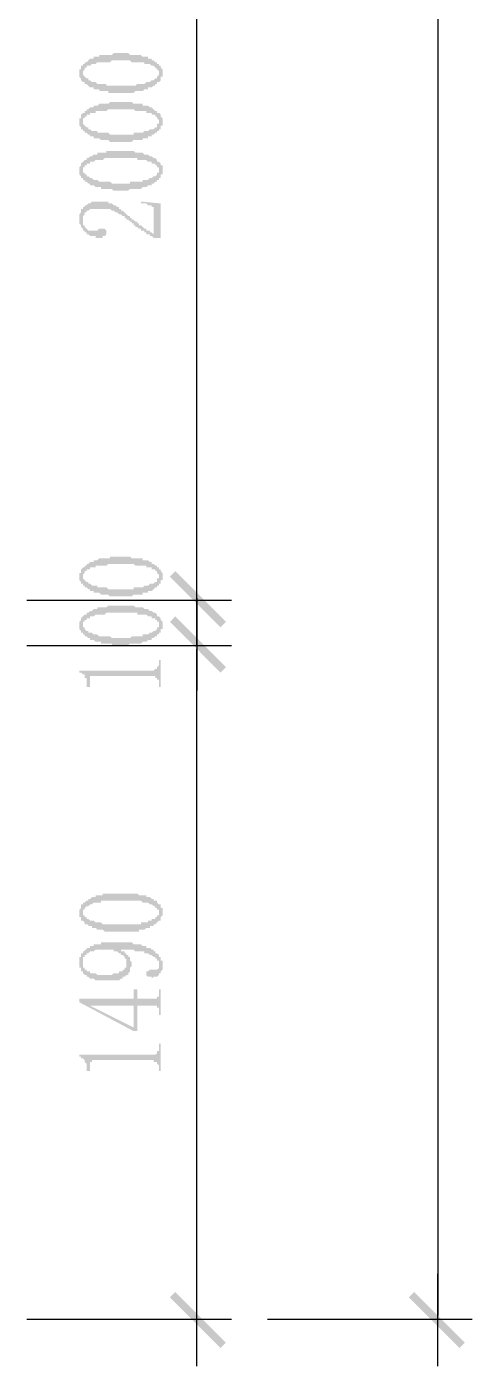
# Model space of a CAD drawing. Header units: inches. Extents: x 11 to 286, y 6 to 196.
# Drawn here: x 193.48 to 203.89, y 52.63 to 83.94 of the extents above; entities that cross this region are included whole.
import ezdxf

# ---------------------------------------------------------------- set-up
doc = ezdxf.new("R2010")
doc.units = ezdxf.units.IN
doc.header["$MEASUREMENT"] = 0
doc.layers.add('PDF_几何图形', color=7, linetype='Continuous')
doc.layers.add('PDF_实体填充', color=7, linetype='Continuous', true_color=0xffffff)

msp = doc.modelspace()

# ---------------------------------------------------------------- hatches: boundary and pattern name
at = {"layer": 'PDF_实体填充', "transparency": 33554559}
h = msp.add_hatch(color=7, dxfattribs=at)
h.paths.add_polyline_path([(194.79, 82.86), (194.79, 82.86), (194.79, 82.818), (194.79, 82.818), (194.832, 82.776), (194.832, 82.776), (194.832, 82.776), (194.874, 82.733), (194.874, 82.733), (194.917, 82.733), (194.917, 82.691), (194.959, 82.691), (194.959, 82.691), (195.001, 82.649), (195.044, 82.649), (195.044, 82.649), (195.086, 82.649), (195.086, 82.649), (195.128, 82.606), (195.128, 82.606), (195.171, 82.606), (195.171, 82.606), (195.213, 82.606), (195.255, 82.606), (195.255, 82.606), (195.298, 82.606), (195.34, 82.606), (195.34, 82.564), (195.382, 82.564), (195.425, 82.564), (195.425, 82.564), (195.467, 82.564), (195.509, 82.564), (195.552, 82.564), (195.552, 82.564), (195.594, 82.564), (195.636, 82.564), (195.679, 82.564), (195.679, 82.564), (195.721, 82.564), (195.763, 82.564), (195.763, 82.564), (195.806, 82.564), (195.848, 82.564), (195.89, 82.564), (195.89, 82.564), (195.933, 82.564), (195.975, 82.564), (195.975, 82.564), (196.017, 82.564), (196.06, 82.606), (196.06, 82.606), (196.102, 82.606), (196.144, 82.606), (196.144, 82.606), (196.187, 82.606), (196.187, 82.606), (196.229, 82.606), (196.271, 82.649), (196.271, 82.649), (196.314, 82.649), (196.314, 82.649), (196.314, 82.649), (196.356, 82.649), (196.398, 82.691), (196.398, 82.691), (196.441, 82.691), (196.483, 82.733), (196.483, 82.733), (196.525, 82.733), (196.525, 82.776), (196.525, 82.776), (196.525, 82.776), (196.568, 82.818), (196.568, 82.818), (196.568, 82.86), (196.568, 82.86), (196.568, 82.86), (196.568, 82.903), (196.568, 82.903), (196.525, 82.945), (196.525, 82.945), (196.525, 82.945), (196.483, 82.987), (196.483, 82.987), (196.483, 82.987), (196.441, 83.03), (196.398, 83.03), (196.398, 83.03), (196.356, 83.072), (196.314, 83.072), (196.314, 83.072), (196.271, 83.072), (196.271, 83.072), (196.229, 83.072), (196.229, 83.114), (196.187, 83.114), (196.187, 83.114), (196.144, 83.114), (196.102, 83.114), (196.102, 83.114), (196.06, 83.114), (196.06, 83.114), (196.017, 83.114), (195.975, 83.114), (195.933, 83.114), (195.933, 83.114), (195.89, 83.157), (195.848, 83.157), (195.806, 83.157), (195.806, 83.157), (195.763, 83.157), (195.721, 83.157), (195.679, 83.157), (195.679, 83.157), (195.636, 83.157), (195.594, 83.157), (195.552, 83.157), (195.552, 83.157), (195.509, 83.157), (195.467, 83.157), (195.425, 83.114), (195.425, 83.114), (195.382, 83.114), (195.34, 83.114), (195.34, 83.114), (195.298, 83.114), (195.255, 83.114), (195.255, 83.114), (195.213, 83.114), (195.213, 83.114), (195.171, 83.114), (195.128, 83.114), (195.128, 83.114), (195.086, 83.072), (195.086, 83.072), (195.044, 83.072), (195.044, 83.072), (195.044, 83.072), (195.001, 83.072), (194.959, 83.03), (194.959, 83.03), (194.917, 83.03), (194.874, 83.03), (194.874, 82.987), (194.874, 82.987), (194.832, 82.987), (194.832, 82.945), (194.832, 82.945), (194.79, 82.903), (194.79, 82.903), (194.79, 82.86), (194.79, 82.86), (194.79, 82.86), (194.79, 82.86)], flags=0)
h.paths.add_polyline_path([(196.652, 82.86), (196.652, 82.818), (196.652, 82.818), (196.652, 82.776), (196.652, 82.776), (196.61, 82.776), (196.61, 82.733), (196.61, 82.733), (196.61, 82.691), (196.61, 82.691), (196.568, 82.649), (196.568, 82.649), (196.525, 82.649), (196.525, 82.606), (196.483, 82.606), (196.483, 82.564), (196.441, 82.564), (196.441, 82.564), (196.398, 82.522), (196.398, 82.522), (196.356, 82.522), (196.356, 82.522), (196.314, 82.522), (196.314, 82.479), (196.271, 82.479), (196.271, 82.479), (196.229, 82.479), (196.229, 82.479), (196.187, 82.437), (196.187, 82.437), (196.144, 82.437), (196.102, 82.437), (196.102, 82.437), (196.06, 82.437), (196.06, 82.437), (196.017, 82.437), (195.975, 82.395), (195.975, 82.395), (195.933, 82.395), (195.89, 82.395), (195.848, 82.395), (195.848, 82.395), (195.806, 82.395), (195.763, 82.395), (195.721, 82.395), (195.679, 82.395), (195.679, 82.395), (195.636, 82.395), (195.594, 82.395), (195.594, 82.395), (195.552, 82.395), (195.509, 82.395), (195.467, 82.395), (195.467, 82.395), (195.425, 82.395), (195.382, 82.395), (195.382, 82.437), (195.34, 82.437), (195.298, 82.437), (195.298, 82.437), (195.255, 82.437), (195.213, 82.437), (195.213, 82.437), (195.171, 82.437), (195.171, 82.479), (195.128, 82.479), (195.086, 82.479), (195.086, 82.479), (195.044, 82.479), (195.044, 82.522), (195.001, 82.522), (195.001, 82.522), (194.959, 82.522), (194.959, 82.522), (194.917, 82.564), (194.917, 82.564), (194.874, 82.606), (194.832, 82.606), (194.832, 82.606), (194.832, 82.649), (194.79, 82.649), (194.79, 82.649), (194.747, 82.691), (194.747, 82.691), (194.747, 82.733), (194.747, 82.733), (194.705, 82.776), (194.705, 82.776), (194.705, 82.776), (194.705, 82.818), (194.705, 82.818), (194.705, 82.86), (194.705, 82.86), (194.705, 82.903), (194.705, 82.903), (194.705, 82.945), (194.747, 82.945), (194.747, 82.987), (194.747, 82.987), (194.747, 83.03), (194.747, 83.03), (194.79, 83.03), (194.79, 83.072), (194.832, 83.072), (194.832, 83.114), (194.874, 83.114), (194.874, 83.114), (194.917, 83.157), (194.917, 83.157), (194.959, 83.199), (194.959, 83.199), (195.001, 83.199), (195.001, 83.199), (195.044, 83.199), (195.044, 83.241), (195.086, 83.241), (195.086, 83.241), (195.128, 83.241), (195.128, 83.241), (195.171, 83.241), (195.171, 83.284), (195.213, 83.284), (195.255, 83.284), (195.255, 83.284), (195.298, 83.284), (195.34, 83.284), (195.34, 83.284), (195.382, 83.284), (195.425, 83.284), (195.425, 83.284), (195.467, 83.284), (195.509, 83.326), (195.552, 83.326), (195.552, 83.326), (195.594, 83.326), (195.636, 83.326), (195.679, 83.326), (195.679, 83.326), (195.721, 83.326), (195.721, 83.326), (195.763, 83.326), (195.806, 83.326), (195.848, 83.326), (195.89, 83.284), (195.89, 83.284), (195.933, 83.284), (195.975, 83.284), (195.975, 83.284), (196.017, 83.284), (196.06, 83.284), (196.06, 83.284), (196.102, 83.284), (196.144, 83.284), (196.144, 83.284), (196.187, 83.241), (196.187, 83.241), (196.229, 83.241), (196.271, 83.241), (196.271, 83.241), (196.314, 83.241), (196.314, 83.199), (196.356, 83.199), (196.356, 83.199), (196.398, 83.199), (196.398, 83.199), (196.398, 83.157), (196.441, 83.157), (196.441, 83.157), (196.483, 83.114), (196.525, 83.114), (196.525, 83.114), (196.525, 83.072), (196.568, 83.072), (196.568, 83.03), (196.61, 83.03), (196.61, 83.03), (196.61, 82.987), (196.61, 82.987), (196.652, 82.945), (196.652, 82.945), (196.652, 82.903), (196.652, 82.903), (196.652, 82.86), (196.652, 82.86), (196.652, 82.86), (196.652, 82.86)], flags=0)
h = msp.add_hatch(color=7, dxfattribs=at)
h.paths.add_polyline_path([(194.79, 81.717), (194.79, 81.717), (194.79, 81.675), (194.79, 81.675), (194.832, 81.633), (194.832, 81.633), (194.832, 81.633), (194.874, 81.59), (194.874, 81.59), (194.917, 81.59), (194.917, 81.548), (194.959, 81.548), (194.959, 81.548), (195.001, 81.506), (195.044, 81.506), (195.044, 81.506), (195.086, 81.506), (195.086, 81.506), (195.128, 81.506), (195.128, 81.463), (195.171, 81.463), (195.171, 81.463), (195.213, 81.463), (195.255, 81.463), (195.255, 81.463), (195.298, 81.463), (195.34, 81.463), (195.34, 81.463), (195.382, 81.463), (195.425, 81.421), (195.425, 81.421), (195.467, 81.421), (195.509, 81.421), (195.552, 81.421), (195.552, 81.421), (195.594, 81.421), (195.636, 81.421), (195.679, 81.421), (195.679, 81.421), (195.721, 81.421), (195.763, 81.421), (195.763, 81.421), (195.806, 81.421), (195.848, 81.421), (195.89, 81.421), (195.89, 81.421), (195.933, 81.421), (195.975, 81.421), (195.975, 81.463), (196.017, 81.463), (196.06, 81.463), (196.06, 81.463), (196.102, 81.463), (196.144, 81.463), (196.144, 81.463), (196.187, 81.463), (196.187, 81.463), (196.229, 81.506), (196.271, 81.506), (196.271, 81.506), (196.314, 81.506), (196.314, 81.506), (196.314, 81.506), (196.356, 81.548), (196.398, 81.548), (196.398, 81.548), (196.441, 81.548), (196.483, 81.59), (196.483, 81.59), (196.525, 81.59), (196.525, 81.633), (196.525, 81.633), (196.525, 81.675), (196.568, 81.675), (196.568, 81.675), (196.568, 81.717), (196.568, 81.717), (196.568, 81.76), (196.568, 81.76), (196.568, 81.76), (196.525, 81.802), (196.525, 81.802), (196.525, 81.844), (196.483, 81.844), (196.483, 81.844), (196.483, 81.887), (196.441, 81.887), (196.398, 81.887), (196.398, 81.929), (196.356, 81.929), (196.314, 81.929), (196.314, 81.929), (196.271, 81.929), (196.271, 81.971), (196.229, 81.971), (196.229, 81.971), (196.187, 81.971), (196.187, 81.971), (196.144, 81.971), (196.102, 81.971), (196.102, 81.971), (196.06, 81.971), (196.06, 81.971), (196.017, 81.971), (195.975, 82.014), (195.933, 82.014), (195.933, 82.014), (195.89, 82.014), (195.848, 82.014), (195.806, 82.014), (195.806, 82.014), (195.763, 82.014), (195.721, 82.014), (195.679, 82.014), (195.679, 82.014), (195.636, 82.014), (195.594, 82.014), (195.552, 82.014), (195.552, 82.014), (195.509, 82.014), (195.467, 82.014), (195.425, 82.014), (195.425, 82.014), (195.382, 82.014), (195.34, 81.971), (195.34, 81.971), (195.298, 81.971), (195.255, 81.971), (195.255, 81.971), (195.213, 81.971), (195.213, 81.971), (195.171, 81.971), (195.128, 81.971), (195.128, 81.971), (195.086, 81.971), (195.086, 81.929), (195.044, 81.929), (195.044, 81.929), (195.044, 81.929), (195.001, 81.929), (194.959, 81.929), (194.959, 81.887), (194.917, 81.887), (194.874, 81.887), (194.874, 81.844), (194.874, 81.844), (194.832, 81.844), (194.832, 81.802), (194.832, 81.802), (194.79, 81.802), (194.79, 81.76), (194.79, 81.76), (194.79, 81.717), (194.79, 81.717), (194.79, 81.717)], flags=0)
h.paths.add_polyline_path([(196.652, 81.717), (196.652, 81.717), (196.652, 81.675), (196.652, 81.675), (196.652, 81.633), (196.61, 81.633), (196.61, 81.59), (196.61, 81.59), (196.61, 81.548), (196.61, 81.548), (196.568, 81.548), (196.568, 81.506), (196.525, 81.506), (196.525, 81.463), (196.483, 81.463), (196.483, 81.463), (196.441, 81.421), (196.441, 81.421), (196.398, 81.421), (196.398, 81.379), (196.356, 81.379), (196.356, 81.379), (196.314, 81.379), (196.314, 81.336), (196.271, 81.336), (196.271, 81.336), (196.229, 81.336), (196.229, 81.336), (196.187, 81.336), (196.187, 81.294), (196.144, 81.294), (196.102, 81.294), (196.102, 81.294), (196.06, 81.294), (196.06, 81.294), (196.017, 81.294), (195.975, 81.294), (195.975, 81.294), (195.933, 81.252), (195.89, 81.252), (195.848, 81.252), (195.848, 81.252), (195.806, 81.252), (195.763, 81.252), (195.721, 81.252), (195.679, 81.252), (195.679, 81.252), (195.636, 81.252), (195.594, 81.252), (195.594, 81.252), (195.552, 81.252), (195.509, 81.252), (195.467, 81.252), (195.467, 81.252), (195.425, 81.252), (195.382, 81.294), (195.382, 81.294), (195.34, 81.294), (195.298, 81.294), (195.298, 81.294), (195.255, 81.294), (195.213, 81.294), (195.213, 81.294), (195.171, 81.336), (195.171, 81.336), (195.128, 81.336), (195.086, 81.336), (195.086, 81.336), (195.044, 81.336), (195.044, 81.379), (195.001, 81.379), (195.001, 81.379), (194.959, 81.379), (194.959, 81.421), (194.917, 81.421), (194.917, 81.421), (194.874, 81.463), (194.832, 81.463), (194.832, 81.463), (194.832, 81.506), (194.79, 81.506), (194.79, 81.548), (194.747, 81.548), (194.747, 81.548), (194.747, 81.59), (194.747, 81.59), (194.705, 81.633), (194.705, 81.633), (194.705, 81.675), (194.705, 81.675), (194.705, 81.717), (194.705, 81.717), (194.705, 81.76), (194.705, 81.76), (194.705, 81.802), (194.705, 81.802), (194.747, 81.802), (194.747, 81.844), (194.747, 81.844), (194.747, 81.887), (194.747, 81.887), (194.79, 81.929), (194.79, 81.929), (194.832, 81.929), (194.832, 81.971), (194.874, 81.971), (194.874, 82.014), (194.917, 82.014), (194.917, 82.014), (194.959, 82.056), (194.959, 82.056), (195.001, 82.056), (195.001, 82.056), (195.044, 82.056), (195.044, 82.098), (195.086, 82.098), (195.086, 82.098), (195.128, 82.098), (195.128, 82.098), (195.171, 82.141), (195.171, 82.141), (195.213, 82.141), (195.255, 82.141), (195.255, 82.141), (195.298, 82.141), (195.34, 82.141), (195.34, 82.141), (195.382, 82.141), (195.425, 82.183), (195.425, 82.183), (195.467, 82.183), (195.509, 82.183), (195.552, 82.183), (195.552, 82.183), (195.594, 82.183), (195.636, 82.183), (195.679, 82.183), (195.679, 82.183), (195.721, 82.183), (195.721, 82.183), (195.763, 82.183), (195.806, 82.183), (195.848, 82.183), (195.89, 82.183), (195.89, 82.183), (195.933, 82.183), (195.975, 82.141), (195.975, 82.141), (196.017, 82.141), (196.06, 82.141), (196.06, 82.141), (196.102, 82.141), (196.144, 82.141), (196.144, 82.141), (196.187, 82.141), (196.187, 82.098), (196.229, 82.098), (196.271, 82.098), (196.271, 82.098), (196.314, 82.098), (196.314, 82.098), (196.356, 82.056), (196.356, 82.056), (196.398, 82.056), (196.398, 82.056), (196.398, 82.056), (196.441, 82.014), (196.441, 82.014), (196.483, 81.971), (196.525, 81.971), (196.525, 81.971), (196.525, 81.929), (196.568, 81.929), (196.568, 81.929), (196.61, 81.887), (196.61, 81.887), (196.61, 81.844), (196.61, 81.844), (196.652, 81.802), (196.652, 81.802), (196.652, 81.76), (196.652, 81.76), (196.652, 81.717), (196.652, 81.717), (196.652, 81.717), (196.652, 81.717)], flags=0)
h = msp.add_hatch(color=7, dxfattribs=at)
h.paths.add_polyline_path([(194.79, 80.574), (194.79, 80.574), (194.79, 80.532), (194.79, 80.532), (194.832, 80.532), (194.832, 80.49), (194.832, 80.49), (194.874, 80.49), (194.874, 80.447), (194.917, 80.447), (194.917, 80.447), (194.959, 80.405), (194.959, 80.405), (195.001, 80.405), (195.044, 80.363), (195.044, 80.363), (195.086, 80.363), (195.086, 80.363), (195.128, 80.363), (195.128, 80.363), (195.171, 80.32), (195.171, 80.32), (195.213, 80.32), (195.255, 80.32), (195.255, 80.32), (195.298, 80.32), (195.34, 80.32), (195.34, 80.32), (195.382, 80.32), (195.425, 80.32), (195.425, 80.32), (195.467, 80.278), (195.509, 80.278), (195.552, 80.278), (195.552, 80.278), (195.594, 80.278), (195.636, 80.278), (195.679, 80.278), (195.679, 80.278), (195.721, 80.278), (195.763, 80.278), (195.763, 80.278), (195.806, 80.278), (195.848, 80.278), (195.89, 80.278), (195.89, 80.32), (195.933, 80.32), (195.975, 80.32), (195.975, 80.32), (196.017, 80.32), (196.06, 80.32), (196.06, 80.32), (196.102, 80.32), (196.144, 80.32), (196.144, 80.32), (196.187, 80.32), (196.187, 80.363), (196.229, 80.363), (196.271, 80.363), (196.271, 80.363), (196.314, 80.363), (196.314, 80.363), (196.314, 80.363), (196.356, 80.405), (196.398, 80.405), (196.398, 80.405), (196.441, 80.447), (196.483, 80.447), (196.483, 80.447), (196.525, 80.49), (196.525, 80.49), (196.525, 80.49), (196.525, 80.532), (196.568, 80.532), (196.568, 80.574), (196.568, 80.574), (196.568, 80.574), (196.568, 80.617), (196.568, 80.617), (196.568, 80.659), (196.525, 80.659), (196.525, 80.659), (196.525, 80.701), (196.483, 80.701), (196.483, 80.701), (196.483, 80.744), (196.441, 80.744), (196.398, 80.744), (196.398, 80.786), (196.356, 80.786), (196.314, 80.786), (196.314, 80.786), (196.271, 80.828), (196.271, 80.828), (196.229, 80.828), (196.229, 80.828), (196.187, 80.828), (196.187, 80.828), (196.144, 80.828), (196.102, 80.828), (196.102, 80.828), (196.06, 80.828), (196.06, 80.871), (196.017, 80.871), (195.975, 80.871), (195.933, 80.871), (195.933, 80.871), (195.89, 80.871), (195.848, 80.871), (195.806, 80.871), (195.806, 80.871), (195.763, 80.871), (195.721, 80.871), (195.679, 80.871), (195.679, 80.871), (195.636, 80.871), (195.594, 80.871), (195.552, 80.871), (195.552, 80.871), (195.509, 80.871), (195.467, 80.871), (195.425, 80.871), (195.425, 80.871), (195.382, 80.871), (195.34, 80.871), (195.34, 80.871), (195.298, 80.871), (195.255, 80.828), (195.255, 80.828), (195.213, 80.828), (195.213, 80.828), (195.171, 80.828), (195.128, 80.828), (195.128, 80.828), (195.086, 80.828), (195.086, 80.828), (195.044, 80.786), (195.044, 80.786), (195.044, 80.786), (195.001, 80.786), (194.959, 80.786), (194.959, 80.744), (194.917, 80.744), (194.874, 80.744), (194.874, 80.744), (194.874, 80.701), (194.832, 80.701), (194.832, 80.659), (194.832, 80.659), (194.79, 80.659), (194.79, 80.617), (194.79, 80.617), (194.79, 80.574), (194.79, 80.574), (194.79, 80.574)], flags=0)
h.paths.add_polyline_path([(196.652, 80.574), (196.652, 80.574), (196.652, 80.532), (196.652, 80.532), (196.652, 80.49), (196.61, 80.49), (196.61, 80.447), (196.61, 80.447), (196.61, 80.447), (196.61, 80.405), (196.568, 80.405), (196.568, 80.363), (196.525, 80.363), (196.525, 80.32), (196.483, 80.32), (196.483, 80.32), (196.441, 80.278), (196.441, 80.278), (196.398, 80.278), (196.398, 80.236), (196.356, 80.236), (196.356, 80.236), (196.314, 80.236), (196.314, 80.236), (196.271, 80.193), (196.271, 80.193), (196.229, 80.193), (196.229, 80.193), (196.187, 80.193), (196.187, 80.193), (196.144, 80.151), (196.102, 80.151), (196.102, 80.151), (196.06, 80.151), (196.06, 80.151), (196.017, 80.151), (195.975, 80.151), (195.975, 80.151), (195.933, 80.151), (195.89, 80.151), (195.848, 80.109), (195.848, 80.109), (195.806, 80.109), (195.763, 80.109), (195.721, 80.109), (195.679, 80.109), (195.679, 80.109), (195.636, 80.109), (195.594, 80.109), (195.594, 80.109), (195.552, 80.109), (195.509, 80.109), (195.467, 80.151), (195.467, 80.151), (195.425, 80.151), (195.382, 80.151), (195.382, 80.151), (195.34, 80.151), (195.298, 80.151), (195.298, 80.151), (195.255, 80.151), (195.213, 80.151), (195.213, 80.193), (195.171, 80.193), (195.171, 80.193), (195.128, 80.193), (195.086, 80.193), (195.086, 80.193), (195.044, 80.236), (195.044, 80.236), (195.001, 80.236), (195.001, 80.236), (194.959, 80.236), (194.959, 80.278), (194.917, 80.278), (194.917, 80.278), (194.874, 80.32), (194.832, 80.32), (194.832, 80.363), (194.832, 80.363), (194.79, 80.363), (194.79, 80.405), (194.747, 80.405), (194.747, 80.447), (194.747, 80.447), (194.747, 80.447), (194.705, 80.49), (194.705, 80.49), (194.705, 80.532), (194.705, 80.532), (194.705, 80.574), (194.705, 80.574), (194.705, 80.617), (194.705, 80.617), (194.705, 80.659), (194.705, 80.659), (194.747, 80.701), (194.747, 80.701), (194.747, 80.744), (194.747, 80.744), (194.747, 80.744), (194.79, 80.786), (194.79, 80.786), (194.832, 80.828), (194.832, 80.828), (194.874, 80.828), (194.874, 80.871), (194.917, 80.871), (194.917, 80.871), (194.959, 80.913), (194.959, 80.913), (195.001, 80.913), (195.001, 80.913), (195.044, 80.955), (195.044, 80.955), (195.086, 80.955), (195.086, 80.955), (195.128, 80.955), (195.128, 80.998), (195.171, 80.998), (195.171, 80.998), (195.213, 80.998), (195.255, 80.998), (195.255, 80.998), (195.298, 80.998), (195.34, 80.998), (195.34, 81.04), (195.382, 81.04), (195.425, 81.04), (195.425, 81.04), (195.467, 81.04), (195.509, 81.04), (195.552, 81.04), (195.552, 81.04), (195.594, 81.04), (195.636, 81.04), (195.679, 81.04), (195.679, 81.04), (195.721, 81.04), (195.721, 81.04), (195.763, 81.04), (195.806, 81.04), (195.848, 81.04), (195.89, 81.04), (195.89, 81.04), (195.933, 81.04), (195.975, 81.04), (195.975, 81.04), (196.017, 80.998), (196.06, 80.998), (196.06, 80.998), (196.102, 80.998), (196.144, 80.998), (196.144, 80.998), (196.187, 80.998), (196.187, 80.998), (196.229, 80.955), (196.271, 80.955), (196.271, 80.955), (196.314, 80.955), (196.314, 80.955), (196.356, 80.913), (196.356, 80.913), (196.398, 80.913), (196.398, 80.913), (196.398, 80.913), (196.441, 80.871), (196.441, 80.871), (196.483, 80.871), (196.525, 80.828), (196.525, 80.828), (196.525, 80.786), (196.568, 80.786), (196.568, 80.786), (196.61, 80.744), (196.61, 80.744), (196.61, 80.701), (196.61, 80.701), (196.652, 80.701), (196.652, 80.659), (196.652, 80.659), (196.652, 80.617), (196.652, 80.617), (196.652, 80.574), (196.652, 80.574), (196.652, 80.574)], flags=0)
for points in [[(195.213, 79.685), (195.171, 79.685), (195.128, 79.685), (195.086, 79.685), (195.044, 79.685), (195.001, 79.685), (194.959, 79.685), (194.917, 79.643), (194.874, 79.643), (194.874, 79.601), (194.832, 79.601), (194.832, 79.558), (194.79, 79.516), (194.79, 79.474), (194.79, 79.431), (194.79, 79.389), (194.79, 79.347), (194.79, 79.304), (194.832, 79.304), (194.832, 79.262), (194.874, 79.22), (194.917, 79.177), (194.959, 79.177), (195.001, 79.177), (195.044, 79.177), (195.086, 79.177), (195.128, 79.177), (195.171, 79.22), (195.213, 79.22), (195.255, 79.22), (195.298, 79.22), (195.34, 79.177), (195.34, 79.135), (195.34, 79.093), (195.298, 79.05), (195.255, 79.05), (195.255, 79.008), (195.213, 79.008), (195.171, 79.008), (195.128, 79.008), (195.086, 79.008), (195.086, 79.05), (195.044, 79.05), (195.001, 79.05), (194.959, 79.05), (194.917, 79.093), (194.874, 79.093), (194.874, 79.135), (194.832, 79.135), (194.832, 79.177), (194.79, 79.177), (194.79, 79.22), (194.747, 79.262), (194.747, 79.304), (194.705, 79.347), (194.705, 79.389), (194.705, 79.431), (194.705, 79.474), (194.705, 79.516), (194.705, 79.558), (194.747, 79.601), (194.747, 79.643), (194.747, 79.685), (194.79, 79.685), (194.79, 79.728), (194.832, 79.728), (194.832, 79.77), (194.874, 79.77), (194.917, 79.812), (194.959, 79.812), (195.001, 79.855), (195.044, 79.855), (195.086, 79.855), (195.128, 79.855), (195.171, 79.855), (195.213, 79.855), (195.255, 79.855), (195.298, 79.855), (195.34, 79.855), (195.382, 79.855), (195.382, 79.812), (195.425, 79.812), (195.467, 79.812), (195.509, 79.77), (195.552, 79.77), (195.594, 79.728), (195.636, 79.728), (195.636, 79.685), (195.679, 79.685), (195.679, 79.643), (195.721, 79.643), (195.763, 79.601), (195.806, 79.558), (195.848, 79.516), (195.89, 79.516), (195.89, 79.474), (195.933, 79.474), (195.933, 79.431), (195.975, 79.431), (196.017, 79.389), (196.06, 79.389), (196.06, 79.347), (196.102, 79.347), (196.102, 79.304), (196.144, 79.304), (196.187, 79.262), (196.229, 79.22), (196.271, 79.22), (196.271, 79.177), (196.314, 79.177), (196.356, 79.177), (196.356, 79.135), (196.398, 79.135), (196.441, 79.093), (196.441, 79.601), (196.441, 79.643), (196.441, 79.685), (196.441, 79.728), (196.398, 79.728), (196.398, 79.77), (196.356, 79.77), (196.314, 79.77), (196.271, 79.812), (196.229, 79.812), (196.187, 79.812), (196.144, 79.812), (196.144, 79.855), (196.61, 79.812), (196.61, 79.008), (196.483, 79.008), (196.441, 79.008), (196.398, 79.05), (196.356, 79.05), (196.356, 79.093), (196.314, 79.093), (196.271, 79.093), (196.271, 79.135), (196.229, 79.135), (196.229, 79.177), (196.187, 79.177), (196.144, 79.177), (196.144, 79.22), (196.102, 79.22), (196.06, 79.262), (196.017, 79.262), (196.017, 79.304), (195.975, 79.304), (195.975, 79.347), (195.933, 79.347), (195.933, 79.389), (195.89, 79.389), (195.848, 79.431), (195.806, 79.431), (195.806, 79.474), (195.763, 79.474), (195.763, 79.516), (195.721, 79.516), (195.679, 79.558), (195.636, 79.558), (195.594, 79.601), (195.552, 79.601), (195.509, 79.643), (195.467, 79.643), (195.425, 79.685), (195.382, 79.685), (195.34, 79.685), (195.298, 79.685), (195.255, 79.685)], [(194.705, 68.89), (196.398, 68.89), (196.441, 68.89), (196.483, 68.933), (196.525, 68.933), (196.525, 68.975), (196.568, 69.017), (196.568, 69.06), (196.568, 69.144), (196.61, 69.144), (196.61, 68.509), (196.568, 68.509), (196.568, 68.594), (196.568, 68.636), (196.568, 68.679), (196.525, 68.679), (196.525, 68.721), (196.483, 68.721), (196.483, 68.763), (196.441, 68.763), (196.398, 68.763), (195.044, 68.763), (195.001, 68.763), (194.959, 68.763), (194.959, 68.721), (194.959, 68.679), (194.959, 68.509), (194.874, 68.509), (194.874, 68.594), (194.874, 68.636), (194.874, 68.679), (194.874, 68.721), (194.832, 68.721), (194.832, 68.763), (194.832, 68.806), (194.79, 68.806), (194.747, 68.848), (194.705, 68.848)], [(194.705, 59.916), (196.398, 59.916), (196.441, 59.916), (196.483, 59.916), (196.525, 59.958), (196.525, 60), (196.568, 60), (196.568, 60.043), (196.568, 60.085), (196.568, 60.17), (196.61, 60.17), (196.61, 59.535), (196.568, 59.535), (196.568, 59.619), (196.568, 59.662), (196.525, 59.704), (196.525, 59.746), (196.483, 59.746), (196.441, 59.746), (196.441, 59.789), (196.398, 59.789), (195.044, 59.789), (195.001, 59.789), (195.001, 59.746), (194.959, 59.746), (194.959, 59.704), (194.959, 59.662), (194.959, 59.535), (194.874, 59.535), (194.874, 59.619), (194.874, 59.662), (194.874, 59.704), (194.832, 59.746), (194.832, 59.789), (194.79, 59.831), (194.747, 59.831), (194.747, 59.873), (194.705, 59.873)]]:
    msp.add_hatch(color=7, dxfattribs=at).paths.add_polyline_path(points, flags=0)
h = msp.add_hatch(color=7, dxfattribs=at)
h.paths.add_polyline_path([(194.79, 71.092), (194.79, 71.092), (194.79, 71.049), (194.79, 71.049), (194.832, 71.007), (194.832, 71.007), (194.832, 71.007), (194.874, 70.965), (194.874, 70.965), (194.917, 70.965), (194.917, 70.922), (194.959, 70.922), (194.959, 70.922), (195.001, 70.88), (195.044, 70.88), (195.044, 70.88), (195.086, 70.88), (195.086, 70.88), (195.128, 70.88), (195.128, 70.838), (195.171, 70.838), (195.171, 70.838), (195.213, 70.838), (195.255, 70.838), (195.255, 70.838), (195.298, 70.838), (195.34, 70.838), (195.34, 70.838), (195.382, 70.795), (195.425, 70.795), (195.425, 70.795), (195.467, 70.795), (195.509, 70.795), (195.552, 70.795), (195.552, 70.795), (195.594, 70.795), (195.636, 70.795), (195.679, 70.795), (195.679, 70.795), (195.721, 70.795), (195.763, 70.795), (195.763, 70.795), (195.806, 70.795), (195.848, 70.795), (195.89, 70.795), (195.89, 70.795), (195.933, 70.795), (195.975, 70.795), (195.975, 70.838), (196.017, 70.838), (196.06, 70.838), (196.06, 70.838), (196.102, 70.838), (196.144, 70.838), (196.144, 70.838), (196.187, 70.838), (196.187, 70.838), (196.229, 70.88), (196.271, 70.88), (196.271, 70.88), (196.314, 70.88), (196.314, 70.88), (196.314, 70.88), (196.356, 70.922), (196.398, 70.922), (196.398, 70.922), (196.441, 70.922), (196.483, 70.965), (196.483, 70.965), (196.525, 70.965), (196.525, 71.007), (196.525, 71.007), (196.525, 71.049), (196.568, 71.049), (196.568, 71.049), (196.568, 71.092), (196.568, 71.092), (196.568, 71.134), (196.568, 71.134), (196.568, 71.134), (196.525, 71.176), (196.525, 71.176), (196.525, 71.219), (196.483, 71.219), (196.483, 71.219), (196.483, 71.261), (196.441, 71.261), (196.398, 71.261), (196.398, 71.303), (196.356, 71.303), (196.314, 71.303), (196.314, 71.303), (196.271, 71.303), (196.271, 71.346), (196.229, 71.346), (196.229, 71.346), (196.187, 71.346), (196.187, 71.346), (196.144, 71.346), (196.102, 71.346), (196.102, 71.346), (196.06, 71.346), (196.06, 71.346), (196.017, 71.346), (195.975, 71.388), (195.933, 71.388), (195.933, 71.388), (195.89, 71.388), (195.848, 71.388), (195.806, 71.388), (195.806, 71.388), (195.763, 71.388), (195.721, 71.388), (195.679, 71.388), (195.679, 71.388), (195.636, 71.388), (195.594, 71.388), (195.552, 71.388), (195.552, 71.388), (195.509, 71.388), (195.467, 71.388), (195.425, 71.388), (195.425, 71.388), (195.382, 71.388), (195.34, 71.346), (195.34, 71.346), (195.298, 71.346), (195.255, 71.346), (195.255, 71.346), (195.213, 71.346), (195.213, 71.346), (195.171, 71.346), (195.128, 71.346), (195.128, 71.346), (195.086, 71.346), (195.086, 71.303), (195.044, 71.303), (195.044, 71.303), (195.044, 71.303), (195.001, 71.303), (194.959, 71.303), (194.959, 71.261), (194.917, 71.261), (194.874, 71.261), (194.874, 71.219), (194.874, 71.219), (194.832, 71.219), (194.832, 71.176), (194.832, 71.176), (194.79, 71.134), (194.79, 71.134), (194.79, 71.134), (194.79, 71.092), (194.79, 71.092), (194.79, 71.092)], flags=0)
h.paths.add_polyline_path([(196.652, 71.092), (196.652, 71.092), (196.652, 71.049), (196.652, 71.049), (196.652, 71.007), (196.61, 71.007), (196.61, 70.965), (196.61, 70.965), (196.61, 70.922), (196.61, 70.922), (196.568, 70.922), (196.568, 70.88), (196.525, 70.88), (196.525, 70.838), (196.483, 70.838), (196.483, 70.838), (196.441, 70.795), (196.441, 70.795), (196.398, 70.753), (196.398, 70.753), (196.356, 70.753), (196.356, 70.753), (196.314, 70.753), (196.314, 70.711), (196.271, 70.711), (196.271, 70.711), (196.229, 70.711), (196.229, 70.711), (196.187, 70.711), (196.187, 70.668), (196.144, 70.668), (196.102, 70.668), (196.102, 70.668), (196.06, 70.668), (196.06, 70.668), (196.017, 70.668), (195.975, 70.668), (195.975, 70.668), (195.933, 70.626), (195.89, 70.626), (195.848, 70.626), (195.848, 70.626), (195.806, 70.626), (195.763, 70.626), (195.721, 70.626), (195.679, 70.626), (195.679, 70.626), (195.636, 70.626), (195.594, 70.626), (195.594, 70.626), (195.552, 70.626), (195.509, 70.626), (195.467, 70.626), (195.467, 70.626), (195.425, 70.626), (195.382, 70.668), (195.382, 70.668), (195.34, 70.668), (195.298, 70.668), (195.298, 70.668), (195.255, 70.668), (195.213, 70.668), (195.213, 70.668), (195.171, 70.711), (195.171, 70.711), (195.128, 70.711), (195.086, 70.711), (195.086, 70.711), (195.044, 70.711), (195.044, 70.753), (195.001, 70.753), (195.001, 70.753), (194.959, 70.753), (194.959, 70.795), (194.917, 70.795), (194.917, 70.795), (194.874, 70.838), (194.832, 70.838), (194.832, 70.838), (194.832, 70.88), (194.79, 70.88), (194.79, 70.922), (194.747, 70.922), (194.747, 70.922), (194.747, 70.965), (194.747, 70.965), (194.705, 71.007), (194.705, 71.007), (194.705, 71.049), (194.705, 71.049), (194.705, 71.092), (194.705, 71.092), (194.705, 71.134), (194.705, 71.134), (194.705, 71.176), (194.705, 71.176), (194.747, 71.176), (194.747, 71.219), (194.747, 71.219), (194.747, 71.261), (194.747, 71.261), (194.79, 71.303), (194.79, 71.303), (194.832, 71.303), (194.832, 71.346), (194.874, 71.346), (194.874, 71.388), (194.917, 71.388), (194.917, 71.388), (194.959, 71.43), (194.959, 71.43), (195.001, 71.43), (195.001, 71.43), (195.044, 71.43), (195.044, 71.473), (195.086, 71.473), (195.086, 71.473), (195.128, 71.473), (195.128, 71.473), (195.171, 71.515), (195.171, 71.515), (195.213, 71.515), (195.255, 71.515), (195.255, 71.515), (195.298, 71.515), (195.34, 71.515), (195.34, 71.515), (195.382, 71.515), (195.425, 71.515), (195.425, 71.557), (195.467, 71.557), (195.509, 71.557), (195.552, 71.557), (195.552, 71.557), (195.594, 71.557), (195.636, 71.557), (195.679, 71.557), (195.679, 71.557), (195.721, 71.557), (195.721, 71.557), (195.763, 71.557), (195.806, 71.557), (195.848, 71.557), (195.89, 71.557), (195.89, 71.557), (195.933, 71.515), (195.975, 71.515), (195.975, 71.515), (196.017, 71.515), (196.06, 71.515), (196.06, 71.515), (196.102, 71.515), (196.144, 71.515), (196.144, 71.515), (196.187, 71.515), (196.187, 71.473), (196.229, 71.473), (196.271, 71.473), (196.271, 71.473), (196.314, 71.473), (196.314, 71.473), (196.356, 71.43), (196.356, 71.43), (196.398, 71.43), (196.398, 71.43), (196.398, 71.388), (196.441, 71.388), (196.441, 71.388), (196.483, 71.346), (196.525, 71.346), (196.525, 71.346), (196.525, 71.303), (196.568, 71.303), (196.568, 71.261), (196.61, 71.261), (196.61, 71.261), (196.61, 71.219), (196.61, 71.219), (196.652, 71.176), (196.652, 71.176), (196.652, 71.134), (196.652, 71.134), (196.652, 71.092), (196.652, 71.092), (196.652, 71.092), (196.652, 71.092)], flags=0)
h = msp.add_hatch(color=7, dxfattribs=at)
h.paths.add_polyline_path([(198.007, 69.906), (198.134, 70.033), (196.822, 71.092)], flags=0)
h.paths.add_polyline_path([(198.134, 70.033), (196.822, 71.092), (196.949, 71.219), (198.134, 70.033)], flags=0)
h = msp.add_hatch(color=7, dxfattribs=at)
h.paths.add_polyline_path([(198.007, 69.906), (198.134, 70.033), (196.822, 71.092)], flags=0)
h.paths.add_polyline_path([(198.134, 70.033), (196.822, 71.092), (196.949, 71.219), (198.134, 70.033)], flags=0)
h = msp.add_hatch(color=7, dxfattribs=at)
h.paths.add_polyline_path([(194.79, 69.949), (194.79, 69.949), (194.79, 69.906), (194.79, 69.906), (194.832, 69.906), (194.832, 69.864), (194.832, 69.864), (194.874, 69.822), (194.874, 69.822), (194.917, 69.822), (194.917, 69.779), (194.959, 69.779), (194.959, 69.779), (195.001, 69.779), (195.044, 69.737), (195.044, 69.737), (195.086, 69.737), (195.086, 69.737), (195.128, 69.737), (195.128, 69.737), (195.171, 69.695), (195.171, 69.695), (195.213, 69.695), (195.255, 69.695), (195.255, 69.695), (195.298, 69.695), (195.34, 69.695), (195.34, 69.695), (195.382, 69.695), (195.425, 69.695), (195.425, 69.695), (195.467, 69.652), (195.509, 69.652), (195.552, 69.652), (195.552, 69.652), (195.594, 69.652), (195.636, 69.652), (195.679, 69.652), (195.679, 69.652), (195.721, 69.652), (195.763, 69.652), (195.763, 69.652), (195.806, 69.652), (195.848, 69.652), (195.89, 69.652), (195.89, 69.652), (195.933, 69.695), (195.975, 69.695), (195.975, 69.695), (196.017, 69.695), (196.06, 69.695), (196.06, 69.695), (196.102, 69.695), (196.144, 69.695), (196.144, 69.695), (196.187, 69.695), (196.187, 69.737), (196.229, 69.737), (196.271, 69.737), (196.271, 69.737), (196.314, 69.737), (196.314, 69.737), (196.314, 69.737), (196.356, 69.779), (196.398, 69.779), (196.398, 69.779), (196.441, 69.822), (196.483, 69.822), (196.483, 69.822), (196.525, 69.864), (196.525, 69.864), (196.525, 69.864), (196.525, 69.906), (196.568, 69.906), (196.568, 69.949), (196.568, 69.949), (196.568, 69.949), (196.568, 69.991), (196.568, 69.991), (196.568, 70.033), (196.525, 70.033), (196.525, 70.033), (196.525, 70.076), (196.483, 70.076), (196.483, 70.076), (196.483, 70.118), (196.441, 70.118), (196.398, 70.118), (196.398, 70.16), (196.356, 70.16), (196.314, 70.16), (196.314, 70.16), (196.271, 70.203), (196.271, 70.203), (196.229, 70.203), (196.229, 70.203), (196.187, 70.203), (196.187, 70.203), (196.144, 70.203), (196.102, 70.203), (196.102, 70.203), (196.06, 70.203), (196.06, 70.245), (196.017, 70.245), (195.975, 70.245), (195.933, 70.245), (195.933, 70.245), (195.89, 70.245), (195.848, 70.245), (195.806, 70.245), (195.806, 70.245), (195.763, 70.245), (195.721, 70.245), (195.679, 70.245), (195.679, 70.245), (195.636, 70.245), (195.594, 70.245), (195.552, 70.245), (195.552, 70.245), (195.509, 70.245), (195.467, 70.245), (195.425, 70.245), (195.425, 70.245), (195.382, 70.245), (195.34, 70.245), (195.34, 70.245), (195.298, 70.203), (195.255, 70.203), (195.255, 70.203), (195.213, 70.203), (195.213, 70.203), (195.171, 70.203), (195.128, 70.203), (195.128, 70.203), (195.086, 70.203), (195.086, 70.203), (195.044, 70.16), (195.044, 70.16), (195.044, 70.16), (195.001, 70.16), (194.959, 70.16), (194.959, 70.118), (194.917, 70.118), (194.874, 70.118), (194.874, 70.118), (194.874, 70.076), (194.832, 70.076), (194.832, 70.033), (194.832, 70.033), (194.79, 70.033), (194.79, 69.991), (194.79, 69.991), (194.79, 69.949), (194.79, 69.949), (194.79, 69.949)], flags=0)
h.paths.add_polyline_path([(196.652, 69.949), (196.652, 69.949), (196.652, 69.906), (196.652, 69.906), (196.652, 69.864), (196.61, 69.864), (196.61, 69.822), (196.61, 69.822), (196.61, 69.822), (196.61, 69.779), (196.568, 69.779), (196.568, 69.737), (196.525, 69.737), (196.525, 69.695), (196.483, 69.695), (196.483, 69.695), (196.441, 69.652), (196.441, 69.652), (196.398, 69.652), (196.398, 69.61), (196.356, 69.61), (196.356, 69.61), (196.314, 69.61), (196.314, 69.61), (196.271, 69.568), (196.271, 69.568), (196.229, 69.568), (196.229, 69.568), (196.187, 69.568), (196.187, 69.568), (196.144, 69.525), (196.102, 69.525), (196.102, 69.525), (196.06, 69.525), (196.06, 69.525), (196.017, 69.525), (195.975, 69.525), (195.975, 69.525), (195.933, 69.525), (195.89, 69.525), (195.848, 69.483), (195.848, 69.483), (195.806, 69.483), (195.763, 69.483), (195.721, 69.483), (195.679, 69.483), (195.679, 69.483), (195.636, 69.483), (195.594, 69.483), (195.594, 69.483), (195.552, 69.483), (195.509, 69.483), (195.467, 69.483), (195.467, 69.525), (195.425, 69.525), (195.382, 69.525), (195.382, 69.525), (195.34, 69.525), (195.298, 69.525), (195.298, 69.525), (195.255, 69.525), (195.213, 69.525), (195.213, 69.568), (195.171, 69.568), (195.171, 69.568), (195.128, 69.568), (195.086, 69.568), (195.086, 69.568), (195.044, 69.61), (195.044, 69.61), (195.001, 69.61), (195.001, 69.61), (194.959, 69.61), (194.959, 69.652), (194.917, 69.652), (194.917, 69.652), (194.874, 69.695), (194.832, 69.695), (194.832, 69.737), (194.832, 69.737), (194.79, 69.737), (194.79, 69.779), (194.747, 69.779), (194.747, 69.822), (194.747, 69.822), (194.747, 69.822), (194.705, 69.864), (194.705, 69.864), (194.705, 69.906), (194.705, 69.906), (194.705, 69.949), (194.705, 69.949), (194.705, 69.991), (194.705, 69.991), (194.705, 70.033), (194.705, 70.033), (194.747, 70.076), (194.747, 70.076), (194.747, 70.118), (194.747, 70.118), (194.747, 70.118), (194.79, 70.16), (194.79, 70.16), (194.832, 70.203), (194.832, 70.203), (194.874, 70.203), (194.874, 70.245), (194.917, 70.245), (194.917, 70.245), (194.959, 70.287), (194.959, 70.287), (195.001, 70.287), (195.001, 70.287), (195.044, 70.33), (195.044, 70.33), (195.086, 70.33), (195.086, 70.33), (195.128, 70.33), (195.128, 70.372), (195.171, 70.372), (195.171, 70.372), (195.213, 70.372), (195.255, 70.372), (195.255, 70.372), (195.298, 70.372), (195.34, 70.372), (195.34, 70.372), (195.382, 70.414), (195.425, 70.414), (195.425, 70.414), (195.467, 70.414), (195.509, 70.414), (195.552, 70.414), (195.552, 70.414), (195.594, 70.414), (195.636, 70.414), (195.679, 70.414), (195.679, 70.414), (195.721, 70.414), (195.721, 70.414), (195.763, 70.414), (195.806, 70.414), (195.848, 70.414), (195.89, 70.414), (195.89, 70.414), (195.933, 70.414), (195.975, 70.414), (195.975, 70.414), (196.017, 70.372), (196.06, 70.372), (196.06, 70.372), (196.102, 70.372), (196.144, 70.372), (196.144, 70.372), (196.187, 70.372), (196.187, 70.372), (196.229, 70.33), (196.271, 70.33), (196.271, 70.33), (196.314, 70.33), (196.314, 70.33), (196.356, 70.287), (196.356, 70.287), (196.398, 70.287), (196.398, 70.287), (196.398, 70.287), (196.441, 70.245), (196.441, 70.245), (196.483, 70.245), (196.525, 70.203), (196.525, 70.203), (196.525, 70.16), (196.568, 70.16), (196.568, 70.16), (196.61, 70.118), (196.61, 70.118), (196.61, 70.076), (196.61, 70.076), (196.652, 70.033), (196.652, 70.033), (196.652, 70.033), (196.652, 69.991), (196.652, 69.991), (196.652, 69.949), (196.652, 69.949), (196.652, 69.949)], flags=0)
h = msp.add_hatch(color=7, dxfattribs=at)
h.paths.add_polyline_path([(196.949, 70.16), (196.822, 70.033), (198.134, 68.975)], flags=0)
h.paths.add_polyline_path([(196.822, 70.033), (198.134, 68.975), (198.007, 68.848), (196.822, 70.033)], flags=0)
h = msp.add_hatch(color=7, dxfattribs=at)
h.paths.add_polyline_path([(196.949, 70.16), (196.822, 70.033), (198.134, 68.975)], flags=0)
h.paths.add_polyline_path([(196.822, 70.033), (198.134, 68.975), (198.007, 68.848), (196.822, 70.033)], flags=0)
h = msp.add_hatch(color=7, dxfattribs=at)
h.paths.add_polyline_path([(194.79, 63.26), (194.79, 63.218), (194.79, 63.218), (194.79, 63.175), (194.832, 63.175), (194.832, 63.175), (194.832, 63.133), (194.874, 63.133), (194.874, 63.091), (194.917, 63.091), (194.917, 63.091), (194.959, 63.048), (194.959, 63.048), (195.001, 63.048), (195.044, 63.048), (195.044, 63.048), (195.086, 63.006), (195.086, 63.006), (195.128, 63.006), (195.128, 63.006), (195.171, 63.006), (195.171, 63.006), (195.213, 63.006), (195.255, 62.964), (195.255, 62.964), (195.298, 62.964), (195.34, 62.964), (195.34, 62.964), (195.382, 62.964), (195.425, 62.964), (195.425, 62.964), (195.467, 62.964), (195.509, 62.964), (195.552, 62.964), (195.552, 62.964), (195.594, 62.964), (195.636, 62.964), (195.679, 62.964), (195.679, 62.964), (195.721, 62.964), (195.763, 62.964), (195.763, 62.964), (195.806, 62.964), (195.848, 62.964), (195.89, 62.964), (195.89, 62.964), (195.933, 62.964), (195.975, 62.964), (195.975, 62.964), (196.017, 62.964), (196.06, 62.964), (196.06, 62.964), (196.102, 62.964), (196.144, 62.964), (196.144, 63.006), (196.187, 63.006), (196.187, 63.006), (196.229, 63.006), (196.271, 63.006), (196.271, 63.006), (196.314, 63.006), (196.314, 63.048), (196.314, 63.048), (196.356, 63.048), (196.398, 63.048), (196.398, 63.091), (196.441, 63.091), (196.483, 63.091), (196.483, 63.133), (196.525, 63.133), (196.525, 63.133), (196.525, 63.175), (196.525, 63.175), (196.568, 63.175), (196.568, 63.218), (196.568, 63.218), (196.568, 63.26), (196.568, 63.26), (196.568, 63.26), (196.568, 63.302), (196.525, 63.302), (196.525, 63.345), (196.525, 63.345), (196.483, 63.345), (196.483, 63.387), (196.483, 63.387), (196.441, 63.387), (196.398, 63.429), (196.398, 63.429), (196.356, 63.429), (196.314, 63.472), (196.314, 63.472), (196.271, 63.472), (196.271, 63.472), (196.229, 63.472), (196.229, 63.472), (196.187, 63.472), (196.187, 63.472), (196.144, 63.514), (196.102, 63.514), (196.102, 63.514), (196.06, 63.514), (196.06, 63.514), (196.017, 63.514), (195.975, 63.514), (195.933, 63.514), (195.933, 63.514), (195.89, 63.514), (195.848, 63.514), (195.806, 63.514), (195.806, 63.514), (195.763, 63.514), (195.721, 63.514), (195.679, 63.514), (195.679, 63.514), (195.636, 63.514), (195.594, 63.514), (195.552, 63.514), (195.552, 63.514), (195.509, 63.514), (195.467, 63.514), (195.425, 63.514), (195.425, 63.514), (195.382, 63.514), (195.34, 63.514), (195.34, 63.514), (195.298, 63.514), (195.255, 63.514), (195.255, 63.514), (195.213, 63.514), (195.213, 63.472), (195.171, 63.472), (195.128, 63.472), (195.128, 63.472), (195.086, 63.472), (195.086, 63.472), (195.044, 63.472), (195.044, 63.472), (195.044, 63.472), (195.001, 63.429), (194.959, 63.429), (194.959, 63.429), (194.917, 63.387), (194.874, 63.387), (194.874, 63.387), (194.874, 63.387), (194.832, 63.345), (194.832, 63.345), (194.832, 63.302), (194.79, 63.302), (194.79, 63.302), (194.79, 63.26), (194.79, 63.26), (194.79, 63.26), (194.79, 63.26)], flags=0)
h.paths.add_polyline_path([(196.652, 63.26), (196.652, 63.218), (196.652, 63.218), (196.652, 63.175), (196.652, 63.175), (196.61, 63.133), (196.61, 63.133), (196.61, 63.091), (196.61, 63.091), (196.61, 63.048), (196.568, 63.048), (196.568, 63.048), (196.525, 63.006), (196.525, 63.006), (196.483, 62.964), (196.483, 62.964), (196.441, 62.964), (196.441, 62.921), (196.398, 62.921), (196.398, 62.921), (196.356, 62.921), (196.356, 62.879), (196.314, 62.879), (196.314, 62.879), (196.271, 62.879), (196.271, 62.879), (196.229, 62.837), (196.229, 62.837), (196.187, 62.837), (196.187, 62.837), (196.144, 62.837), (196.102, 62.837), (196.102, 62.794), (196.06, 62.794), (196.06, 62.794), (196.017, 62.794), (195.975, 62.794), (195.975, 62.794), (195.933, 62.794), (195.89, 62.794), (195.848, 62.794), (195.848, 62.794), (195.806, 62.794), (195.763, 62.794), (195.721, 62.794), (195.679, 62.794), (195.679, 62.794), (195.636, 62.794), (195.594, 62.794), (195.594, 62.794), (195.552, 62.794), (195.509, 62.794), (195.467, 62.794), (195.467, 62.794), (195.425, 62.794), (195.382, 62.794), (195.382, 62.794), (195.34, 62.794), (195.298, 62.794), (195.298, 62.794), (195.255, 62.837), (195.213, 62.837), (195.213, 62.837), (195.171, 62.837), (195.171, 62.837), (195.128, 62.837), (195.086, 62.879), (195.086, 62.879), (195.044, 62.879), (195.044, 62.879), (195.001, 62.879), (195.001, 62.921), (194.959, 62.921), (194.959, 62.921), (194.917, 62.921), (194.917, 62.964), (194.874, 62.964), (194.832, 62.964), (194.832, 63.006), (194.832, 63.006), (194.79, 63.048), (194.79, 63.048), (194.747, 63.048), (194.747, 63.091), (194.747, 63.091), (194.747, 63.133), (194.705, 63.133), (194.705, 63.175), (194.705, 63.175), (194.705, 63.218), (194.705, 63.218), (194.705, 63.26), (194.705, 63.26), (194.705, 63.302), (194.705, 63.302), (194.705, 63.302), (194.747, 63.345), (194.747, 63.345), (194.747, 63.387), (194.747, 63.387), (194.747, 63.429), (194.79, 63.429), (194.79, 63.472), (194.832, 63.472), (194.832, 63.472), (194.874, 63.514), (194.874, 63.514), (194.917, 63.514), (194.917, 63.556), (194.959, 63.556), (194.959, 63.556), (195.001, 63.599), (195.001, 63.599), (195.044, 63.599), (195.044, 63.599), (195.086, 63.599), (195.086, 63.641), (195.128, 63.641), (195.128, 63.641), (195.171, 63.641), (195.171, 63.641), (195.213, 63.641), (195.255, 63.641), (195.255, 63.683), (195.298, 63.683), (195.34, 63.683), (195.34, 63.683), (195.382, 63.683), (195.425, 63.683), (195.425, 63.683), (195.467, 63.683), (195.509, 63.683), (195.552, 63.683), (195.552, 63.683), (195.594, 63.683), (195.636, 63.683), (195.679, 63.683), (195.679, 63.683), (195.721, 63.683), (195.721, 63.683), (195.763, 63.683), (195.806, 63.683), (195.848, 63.683), (195.89, 63.683), (195.89, 63.683), (195.933, 63.683), (195.975, 63.683), (195.975, 63.683), (196.017, 63.683), (196.06, 63.683), (196.06, 63.683), (196.102, 63.641), (196.144, 63.641), (196.144, 63.641), (196.187, 63.641), (196.187, 63.641), (196.229, 63.641), (196.271, 63.641), (196.271, 63.599), (196.314, 63.599), (196.314, 63.599), (196.356, 63.599), (196.356, 63.599), (196.398, 63.556), (196.398, 63.556), (196.398, 63.556), (196.441, 63.556), (196.441, 63.514), (196.483, 63.514), (196.525, 63.514), (196.525, 63.472), (196.525, 63.472), (196.568, 63.429), (196.568, 63.429), (196.61, 63.429), (196.61, 63.387), (196.61, 63.387), (196.61, 63.345), (196.652, 63.345), (196.652, 63.302), (196.652, 63.302), (196.652, 63.26), (196.652, 63.26), (196.652, 63.26), (196.652, 63.26), (196.652, 63.26)], flags=0)
h = msp.add_hatch(color=7, dxfattribs=at)
h.paths.add_polyline_path([(195.298, 61.778), (195.34, 61.778), (195.382, 61.778), (195.425, 61.778), (195.467, 61.778), (195.467, 61.778), (195.509, 61.821), (195.552, 61.821), (195.552, 61.821), (195.594, 61.821), (195.594, 61.821), (195.636, 61.821), (195.636, 61.863), (195.679, 61.863), (195.679, 61.863), (195.721, 61.863), (195.721, 61.905), (195.763, 61.905), (195.763, 61.948), (195.763, 61.948), (195.806, 61.948), (195.806, 61.99), (195.806, 61.99), (195.806, 62.032), (195.806, 62.032), (195.806, 62.032), (195.806, 62.075), (195.806, 62.075), (195.806, 62.117), (195.806, 62.117), (195.806, 62.159), (195.763, 62.159), (195.763, 62.202), (195.763, 62.202), (195.721, 62.244), (195.721, 62.244), (195.679, 62.244), (195.679, 62.286), (195.679, 62.286), (195.636, 62.286), (195.594, 62.329), (195.594, 62.329), (195.552, 62.329), (195.509, 62.329), (195.509, 62.371), (195.467, 62.371), (195.467, 62.371), (195.425, 62.371), (195.425, 62.371), (195.382, 62.371), (195.382, 62.371), (195.34, 62.371), (195.298, 62.371), (195.255, 62.371), (195.255, 62.371), (195.213, 62.371), (195.171, 62.371), (195.171, 62.371), (195.128, 62.371), (195.086, 62.371), (195.086, 62.371), (195.044, 62.329), (195.044, 62.329), (195.001, 62.329), (195.001, 62.329), (194.959, 62.329), (194.959, 62.329), (194.917, 62.286), (194.917, 62.286), (194.874, 62.286), (194.874, 62.244), (194.832, 62.244), (194.832, 62.202), (194.832, 62.202), (194.79, 62.202), (194.79, 62.159), (194.79, 62.159), (194.79, 62.117), (194.79, 62.075), (194.79, 62.075), (194.79, 62.032), (194.79, 62.032), (194.79, 61.99), (194.79, 61.99), (194.79, 61.948), (194.832, 61.948), (194.832, 61.948), (194.832, 61.905), (194.874, 61.905), (194.874, 61.863), (194.917, 61.863), (194.917, 61.863), (194.917, 61.863), (194.959, 61.863), (194.959, 61.821), (195.001, 61.821), (195.001, 61.821), (195.044, 61.821), (195.086, 61.821), (195.086, 61.821), (195.128, 61.778), (195.171, 61.778), (195.171, 61.778), (195.213, 61.778), (195.255, 61.778), (195.255, 61.778), (195.298, 61.778), (195.298, 61.778), (195.298, 61.778)], flags=0)
h.paths.add_polyline_path([(195.933, 62.032), (195.933, 61.99), (195.933, 61.99), (195.89, 61.948), (195.89, 61.948), (195.89, 61.905), (195.89, 61.905), (195.89, 61.863), (195.89, 61.863), (195.848, 61.821), (195.848, 61.821), (195.848, 61.778), (195.806, 61.778), (195.806, 61.778), (195.763, 61.736), (195.763, 61.736), (195.763, 61.736), (195.721, 61.736), (195.721, 61.694), (195.721, 61.694), (195.679, 61.694), (195.679, 61.694), (195.636, 61.651), (195.594, 61.651), (195.594, 61.651), (195.552, 61.651), (195.509, 61.651), (195.509, 61.651), (195.467, 61.651), (195.425, 61.651), (195.382, 61.651), (195.382, 61.651), (195.34, 61.651), (195.34, 61.651), (195.298, 61.651), (195.255, 61.651), (195.255, 61.651), (195.213, 61.651), (195.171, 61.651), (195.171, 61.651), (195.128, 61.651), (195.086, 61.651), (195.086, 61.651), (195.044, 61.694), (195.001, 61.694), (195.001, 61.694), (194.959, 61.694), (194.959, 61.694), (194.917, 61.736), (194.917, 61.736), (194.874, 61.736), (194.874, 61.736), (194.874, 61.778), (194.832, 61.778), (194.832, 61.778), (194.79, 61.821), (194.79, 61.821), (194.79, 61.863), (194.747, 61.863), (194.747, 61.863), (194.747, 61.905), (194.747, 61.905), (194.747, 61.948), (194.705, 61.948), (194.705, 61.99), (194.705, 61.99), (194.705, 62.032), (194.705, 62.075), (194.705, 62.075), (194.705, 62.117), (194.705, 62.117), (194.705, 62.159), (194.705, 62.159), (194.705, 62.202), (194.747, 62.202), (194.747, 62.244), (194.747, 62.244), (194.747, 62.286), (194.79, 62.286), (194.79, 62.286), (194.79, 62.329), (194.832, 62.329), (194.832, 62.371), (194.832, 62.371), (194.874, 62.371), (194.874, 62.413), (194.917, 62.413), (194.917, 62.413), (194.959, 62.413), (194.959, 62.456), (195.001, 62.456), (195.001, 62.456), (195.044, 62.456), (195.044, 62.498), (195.086, 62.498), (195.086, 62.498), (195.128, 62.498), (195.171, 62.498), (195.171, 62.498), (195.213, 62.498), (195.213, 62.54), (195.255, 62.54), (195.298, 62.54), (195.298, 62.54), (195.34, 62.54), (195.382, 62.54), (195.425, 62.54), (195.425, 62.54), (195.467, 62.54), (195.509, 62.54), (195.552, 62.54), (195.594, 62.54), (195.594, 62.54), (195.636, 62.54), (195.679, 62.54), (195.721, 62.54), (195.721, 62.54), (195.763, 62.54), (195.806, 62.54), (195.806, 62.54), (195.848, 62.54), (195.89, 62.54), (195.89, 62.54), (195.933, 62.54), (195.975, 62.498), (195.975, 62.498), (196.017, 62.498), (196.06, 62.498), (196.06, 62.498), (196.102, 62.498), (196.144, 62.498), (196.144, 62.498), (196.187, 62.456), (196.187, 62.456), (196.229, 62.456), (196.229, 62.456), (196.271, 62.456), (196.271, 62.413), (196.314, 62.413), (196.314, 62.413), (196.356, 62.413), (196.356, 62.413), (196.398, 62.371), (196.398, 62.371), (196.441, 62.371), (196.441, 62.329), (196.483, 62.329), (196.483, 62.286), (196.525, 62.286), (196.525, 62.286), (196.568, 62.244), (196.568, 62.244), (196.568, 62.202), (196.61, 62.202), (196.61, 62.202), (196.61, 62.159), (196.61, 62.159), (196.61, 62.117), (196.652, 62.117), (196.652, 62.075), (196.652, 62.075), (196.652, 62.032), (196.652, 62.032), (196.652, 61.99), (196.652, 61.99), (196.652, 61.99), (196.652, 61.948), (196.652, 61.905), (196.652, 61.905), (196.61, 61.863), (196.61, 61.863), (196.61, 61.863), (196.61, 61.821), (196.568, 61.821), (196.568, 61.821), (196.568, 61.778), (196.568, 61.778), (196.525, 61.736), (196.525, 61.736), (196.483, 61.736), (196.441, 61.736), (196.441, 61.736), (196.398, 61.694), (196.398, 61.694), (196.398, 61.736), (196.356, 61.736), (196.314, 61.736), (196.314, 61.736), (196.314, 61.736), (196.271, 61.778), (196.271, 61.778), (196.271, 61.821), (196.271, 61.821), (196.271, 61.863), (196.314, 61.863), (196.314, 61.863), (196.356, 61.905), (196.356, 61.905), (196.398, 61.905), (196.441, 61.905), (196.441, 61.905), (196.483, 61.905), (196.483, 61.905), (196.525, 61.905), (196.525, 61.905), (196.568, 61.948), (196.568, 61.948), (196.568, 61.948), (196.568, 61.99), (196.568, 61.99), (196.568, 61.99), (196.568, 62.032), (196.568, 62.032), (196.568, 62.075), (196.568, 62.075), (196.568, 62.117), (196.525, 62.117), (196.525, 62.159), (196.525, 62.159), (196.483, 62.159), (196.483, 62.202), (196.441, 62.202), (196.441, 62.202), (196.398, 62.244), (196.398, 62.244), (196.356, 62.244), (196.356, 62.244), (196.314, 62.286), (196.314, 62.286), (196.314, 62.286), (196.271, 62.286), (196.271, 62.286), (196.229, 62.286), (196.229, 62.329), (196.187, 62.329), (196.187, 62.329), (196.144, 62.329), (196.102, 62.329), (196.102, 62.329), (196.06, 62.329), (196.06, 62.329), (196.017, 62.329), (195.975, 62.371), (195.933, 62.371), (195.933, 62.371), (195.89, 62.371), (195.848, 62.371), (195.806, 62.371), (195.806, 62.371), (195.763, 62.371), (195.721, 62.371), (195.679, 62.371), (195.636, 62.371), (195.594, 62.371), (195.594, 62.371), (195.636, 62.371), (195.679, 62.371), (195.679, 62.329), (195.721, 62.329), (195.721, 62.329), (195.763, 62.329), (195.763, 62.286), (195.806, 62.286), (195.806, 62.244), (195.848, 62.244), (195.848, 62.244), (195.848, 62.202), (195.89, 62.202), (195.89, 62.159), (195.89, 62.159), (195.89, 62.117), (195.89, 62.117), (195.933, 62.075), (195.933, 62.075), (195.933, 62.032), (195.933, 62.032), (195.933, 62.032), (195.933, 62.032)], flags=0)
h = msp.add_hatch(color=7, dxfattribs=at)
h.paths.add_polyline_path([(196.398, 61.228), (196.441, 61.228), (196.483, 61.228), (196.483, 61.228), (196.525, 61.228), (196.525, 61.27), (196.525, 61.27), (196.568, 61.27), (196.568, 61.313), (196.568, 61.355), (196.568, 61.355), (196.568, 61.44), (196.61, 61.44), (196.61, 60.847), (196.568, 60.847), (196.568, 60.932), (196.568, 60.974), (196.568, 60.974), (196.568, 61.016), (196.525, 61.016), (196.525, 61.059), (196.525, 61.059), (196.483, 61.059), (196.441, 61.059), (196.441, 61.059), (196.398, 61.059), (196.06, 61.059), (196.06, 60.466), (195.975, 60.466), (194.705, 61.143), (194.705, 61.228), (195.975, 61.228), (195.975, 61.44), (196.06, 61.44), (196.06, 61.228), (196.398, 61.228)], flags=0)
h.paths.add_polyline_path([(194.959, 61.059), (195.975, 60.551), (195.975, 61.059), (194.959, 61.059), (194.959, 61.059), (194.959, 61.059)], flags=0)
h = msp.add_hatch(color=7, dxfattribs=at)
h.paths.add_polyline_path([(198.007, 53.058), (198.134, 53.185), (196.822, 54.243)], flags=0)
h.paths.add_polyline_path([(198.134, 53.185), (196.822, 54.243), (196.949, 54.37), (198.134, 53.185)], flags=0)
h = msp.add_hatch(color=7, dxfattribs=at)
h.paths.add_polyline_path([(203.595, 53.058), (203.722, 53.185), (202.41, 54.243)], flags=0)
h.paths.add_polyline_path([(203.722, 53.185), (202.41, 54.243), (202.537, 54.37), (203.722, 53.185)], flags=0)

# ---------------------------------------------------------------- linework, layer by layer
at = {"layer": 'PDF_几何图形'}
for p, q in [((203.087, 163.886), (203.087, 53.82)), ((197.457, 70.668), (197.457, 91.623)), ((197.457, 69.483), (197.457, 71.642)), ((197.457, 69.483), (197.457, 71.642)), ((197.457, 70.668), (197.457, 70.795)), ((193.477, 70.541), (198.261, 70.541)), ((193.477, 70.541), (198.261, 70.541)), ((197.457, 70.584), (197.457, 68.425)), ((197.457, 70.584), (197.457, 68.425)), ((197.457, 69.483), (197.457, 70.541)), ((193.477, 69.483), (198.261, 69.483)), ((193.477, 69.483), (198.261, 69.483)), ((197.457, 53.82), (197.457, 69.398)), ((197.457, 69.398), (197.457, 69.271)), ((197.457, 52.634), (197.457, 54.793)), ((203.087, 52.634), (203.087, 54.793)), ((193.477, 53.735), (198.261, 53.735)), ((199.108, 53.735), (203.891, 53.735))]:
    msp.add_line(p, q, dxfattribs=at)

doc.saveas('drawing.dxf')
